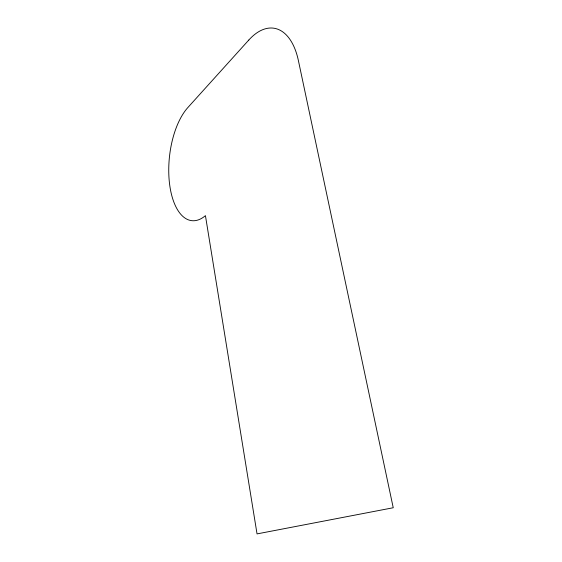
<?xml version="1.0" encoding="UTF-8"?>
<svg xmlns="http://www.w3.org/2000/svg" width="562" height="562" viewBox="0 0 562 562"><rect width="100%" height="100%" fill="white"/><g stroke="black" fill="none" stroke-linecap="round" stroke-linejoin="round"><path stroke-width="0.84" d="M248.797 40.043L187.905 107.497A61.047 29.006 -84 0 0 170.082 187.567A61.047 29.006 -84 0 0 205.439 215.653L257.038 533.9L393.238 507.746L298.38 60.52A70.025 36.537 -80.5 0 0 248.797 40.043"/></g></svg>
